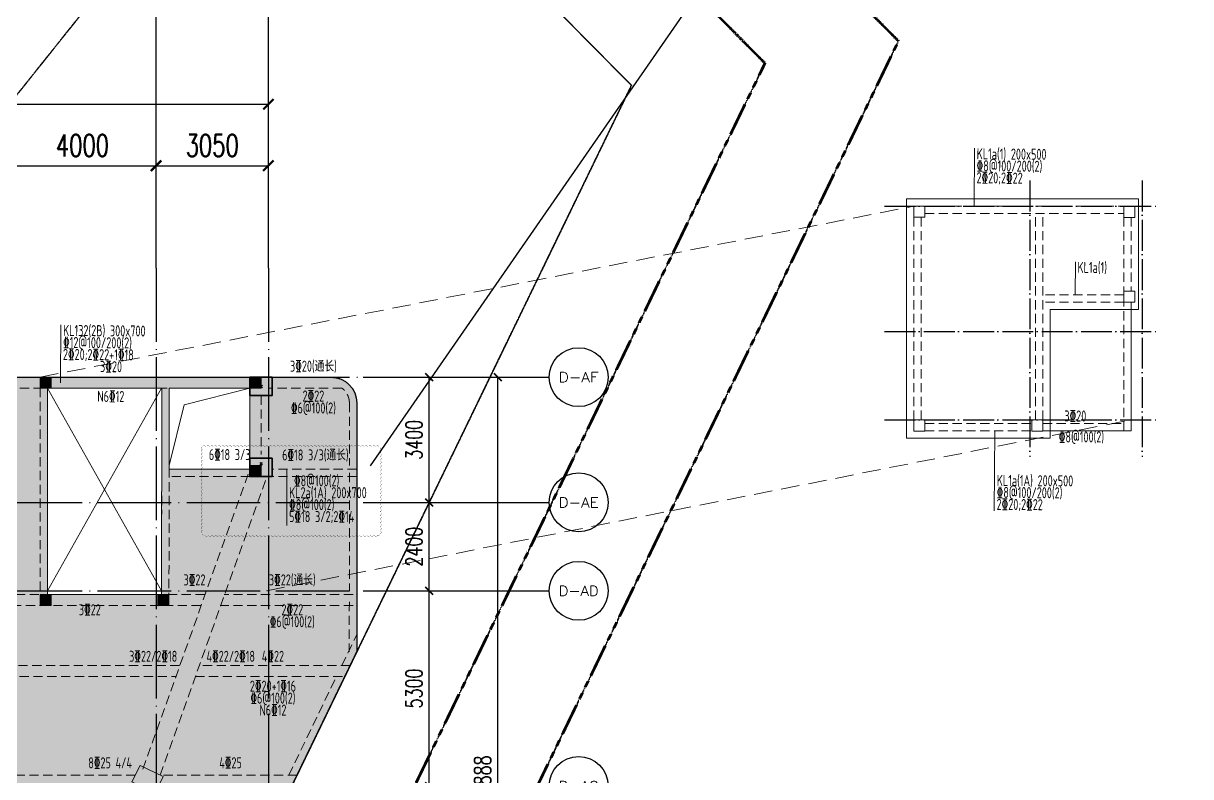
# Model space of a CAD drawing. Header units: millimetres. Extents: x 1089227 to 13101469, y 618865 to 10240562.
# Drawn here: x 3386423 to 3418126, y 4948757 to 4969204 of the extents above; entities that cross this region are included whole.
import ezdxf
from ezdxf.enums import TextEntityAlignment as Align

# ---------------------------------------------------------------- set-up
doc = ezdxf.new("R2010")
doc.units = ezdxf.units.MM
doc.header["$LTSCALE"] = 1000
doc.header["$PDMODE"] = 3
doc.header["$PDSIZE"] = 200
for name, pattern in [('A09-G-CTRL-用地红线+建筑退线_设计区$0$A02-G-MAIN-用地红线+退线_设计区$0$Redline1', [20, 10, -2, 2, -2, 2, -2]), ('A09-G-CTRL-用地红线+建筑退线_设计区$0$Controlline1', [12.799999999999999, 8, -1.6, 1.6, -1.6]), ('DASHED', [0.75, 0.5, -0.25]), ('DOTE', [2.4200000000000004, 2, -0.2, 0.02, -0.2]), ('GB_DASHDOT3', [1.0675, 0.84, -0.105, 0.0175, -0.105]), ('HIDDEN', [0.375, 0.25, -0.125])]:
    doc.linetypes.add(name, pattern=pattern)
doc.layers.get('0').update_dxf_attribs({"linetype": 'CONTINUOUS'})
doc.layers.get('Defpoints').update_dxf_attribs({"linetype": 'CONTINUOUS'})
doc.layers.add('0914调整', color=1, linetype='CONTINUOUS', plot=False)
for name, color, linetype, lineweight in [('A09-G-CTRL-用地红线+建筑退线_设计区$0$Z-REDL(用地红线)', 10, 'CONTINUOUS', 60), ('A09-G-CTRL-用地红线+建筑退线_设计区$0$Z-REDL-CTRL(建筑控制线)', 40, 'CONTINUOUS', 35), ('S-BEAM-DASH', 4, 'HIDDEN', 0), ('S-BEAM-SE-DASH', 3, 'HIDDEN', 0), ('S-COLU', 30, 'CONTINUOUS', 0), ('S-HOLE', 11, 'CONTINUOUS', 0), ('S-SLAB-HATCH', 73, 'CONTINUOUS', 0), ('S-WALL', 31, 'CONTINUOUS', 0), ('梁原位标注', 7, 'CONTINUOUS', 18), ('梁名称编号', 2, 'CONTINUOUS', 18), ('梁标注引线', 2, 'CONTINUOUS', 18), ('梁集中标注', 2, 'CONTINUOUS', 18)]:
    doc.layers.add(name, color=color, linetype=linetype, lineweight=lineweight)
for name, color, linetype in [('AXIS', 3, 'CONTINUOUS'), ('AXIS_TEXT', 7, 'CONTINUOUS'), ('C-H', 8, 'CONTINUOUS'), ('DOTE', 1, 'DOTE'), ('LWK-轴线-编号', 7, 'CONTINUOUS'), ('PUB_DIM', 3, 'CONTINUOUS'), ('S-GRID-DE', 11, 'GB_DASHDOT3'), ('单形心', 4, 'CONTINUOUS'), ('降板范围', 7, 'CONTINUOUS')]:
    doc.layers.add(name, color=color, linetype=linetype)
doc.styles.add('_TCH_AXIS', font='COMPLEX', dxfattribs={"bigfont": 'AllInOneBig.shx'})
doc.styles.add('_TCH_DIM_T3', font='SIMPLEX', dxfattribs={"width": 0.7058823529411765, "bigfont": 'AllInOneBig.shx'})
doc.styles.add('COMPLEX', font='COMPLEX', dxfattribs={"bigfont": 'AllInOneBig.shx'})
doc.styles.add('Style 1', font='yjkeng.shx', dxfattribs={"width": 0.7, "height": 300, "bigfont": 'yjkchn.shx'})
doc.dimstyles.new('_TCH_ARCH&&150', dxfattribs={"dimtxt": 446.25, "dimasz": 150, "dimexe": 375, "dimexo": 450, "dimgap": 189.375, "dimtad": 1, "dimdec": 0, "dimzin": 0, "dimdsep": 46, "dimtxsty": '_TCH_DIM_T3', "dimblk": 'ARCHTICK', "dimcen": 0.09, "dimclrt": 7, "dimazin": 2, "dimtfac": 1, "dimtdec": 0, "dimtix": 1, "dimtmove": 2, "dimatfit": 3, "dimfxl": 0, "dimtolj": 1, "dimtzin": 0, "dimarcsym": 0})
doc.dimstyles.new('_TCH_ARCH&&200', dxfattribs={"dimtxt": 595, "dimasz": 200, "dimexe": 500, "dimexo": 600, "dimgap": 252.5, "dimtad": 1, "dimdec": 0, "dimzin": 0, "dimdsep": 46, "dimtxsty": '_TCH_DIM_T3', "dimblk": 'ARCHTICK', "dimcen": 0.09, "dimclrt": 7, "dimazin": 2, "dimtfac": 1, "dimtdec": 0, "dimtix": 1, "dimtmove": 2, "dimatfit": 3, "dimfxl": 0, "dimtolj": 1, "dimtzin": 0, "dimarcsym": 0})

# ---------------------------------------------------------------- blocks, each defined once
blk = doc.blocks.new('0323最综用地红线')
at = {"layer": 'A09-G-CTRL-用地红线+建筑退线_设计区$0$Z-REDL(用地红线)', "color": 1, "linetype": 'A09-G-CTRL-用地红线+建筑退线_设计区$0$A02-G-MAIN-用地红线+退线_设计区$0$Redline1', "ltscale": 0.0005}
for points in [[(8347198.396540482, 3691831.585318355), (8355743.533144314, 3683197.864195613), (8341895.807771523, 3654649.94129446), (8341278.149706203, 3653371.388004569), (8340462.010931809, 3651462.11654642), (8340004.334393818, 3650329.185751228), (8339215.015527565, 3648196.798420696), (8338481.52122267, 3645998.961733131), (8338065.23205312, 3644618.670703201), (8337678.077803928, 3643189.890948562), (8337310.381572563, 3641673.8106468), (8336945.234833796, 3639961.278060703), (8336652.743021805, 3638416.140999107), (8336242.152065117, 3635694.631294994), (8335993.727381069, 3633499.526473789), (8335758.206479866, 3630074.773941783), (8335732.871614773, 3627947.720077304), (8335760.837872107, 3625910.438091544), (8335912.992287952, 3623089.844353942), (8336083.901280243, 3621295.188365726)], [(8344460.950138409, 3690332.721503131), (8352117.609691245, 3682596.687970171), (8339195.550523872, 3655957.081904678), (8338546.777266354, 3654614.120111789), (8337691.661503015, 3652613.666057187), (8337206.208465151, 3651411.977417804), (8336384.698251523, 3649192.623432564), (8335621.951142864, 3646907.133869037), (8335180.756784557, 3645444.264643097), (8334772.031023985, 3643935.875950153), (8334385.051229537, 3642340.285912789), (8334003.997148126, 3640553.14813447), (8333694.670830247, 3638919.079971575), (8333267.431198169, 3636087.218271398), (8333005.328341289, 3633771.251776387), (8332759.433395878, 3630195.648368789), (8332732.626371861, 3627944.995609439), (8332761.947563195, 3625809.009581993), (8332920.665307333, 3622866.746798024), (8333098.4619452, 3620999.766035)]]:
    blk.add_lwpolyline(points, dxfattribs=at)
at = {"layer": 'A09-G-CTRL-用地红线+建筑退线_设计区$0$Z-REDL-CTRL(建筑控制线)', "linetype": 'A09-G-CTRL-用地红线+建筑退线_设计区$0$Controlline1', "ltscale": 0.0005, "flags": 128}
blk.add_lwpolyline([(8299567.093215616, 3686108.282333316), (8326626.071345838, 3675264.701116611), (8336400.445386032, 3687495.09449033), (8338982.67898412, 3690877.945131587), (8341712.356904473, 3688883.318211535), (8341723.503734514, 3688833.857688597), (8348491.686237419, 3681995.511745099), (8336495.293274839, 3657264.222515059), (8335815.404825329, 3655856.852219581), (8334921.31207266, 3653765.215568515), (8334408.082535523, 3652494.769084472), (8333554.380973475, 3650188.44844522), (8332762.381061722, 3647815.306005108), (8332296.281514066, 3646269.858583396), (8331865.984242821, 3644681.860952597), (8331459.720885061, 3643006.761179155), (8331062.759461192, 3641145.018208592), (8330736.598636917, 3639422.018944121), (8330292.710330297, 3636479.805248437), (8330016.929300602, 3634042.97707931), (8329760.660310352, 3630316.522796807), (8329732.381127472, 3627942.271141254), (8329763.057252809, 3625707.581072885), (8329928.33832519, 3622643.649241911), (8330113.022608265, 3620704.343704203), (8330324.752547091, 3618642.293338578), (8330652.693454684, 3615644.816191166), (8331571.697014747, 3606970.749864615), (8333150.616431344, 3600656.461908386), (8334419.781741403, 3595620.01031931), (8335099.155116553, 3592902.271848949), (8332161.887207123, 3588340.156958803), (8329462.184761038, 3587872.848112287), (8325134.79320927, 3587048.577428805), (8322509.766775178, 3586514.917590722), (8319524.683085377, 3585891.363979917), (8317926.196363418, 3585544.420633877), (8316578.084204761, 3585248.628358318), (8315534.906742402, 3585011.415251774), (8313299.550735274, 3584499.201774532), (8310791.315167504, 3583894.185977275), (8309251.031513101, 3583536.751752205), (8305739.795718898, 3582636.685002232), (8303918.33151557, 3582155.99132495), (8302103.552484466, 3581667.869902044), (8299703.371340921, 3581012.092592765), (8297226.877807559, 3580315.204628596), (8295056.006653248, 3579682.190365593), (8292997.737470317, 3579074.388334795), (8290642.814830927, 3578357.875615356), (8288572.283325966, 3577709.861031678), (8287590.605644056, 3577397.612891411), (8286161.346221207, 3576939.843686928), (8284503.08387851, 3576400.870583113), (8282623.713400322, 3575767.329120809), (8281086.11593048, 3575247.122003518), (8278146.172888153, 3574222.126995864), (8273894.176300137, 3572679.613708821), (8272470.530692287, 3572149.31682561), (8271088.879841806, 3571639.818242454), (8267887.753401484, 3570407.055361364), (8264331.194981564, 3568999.579160165), (8260702.431608967, 3567515.322565791), (8258549.454455587, 3566609.421738561), (8254947.269165111, 3565065.752374061), (8252184.535779869, 3563832.227339473), (8250834.401046311, 3563231.69634013), (8249176.009828395, 3562470.331946612), (8247994.321773401, 3561929.584294369), (8245505.133448753, 3560753.515431886), (8242980.130465874, 3559544.050589642), (8239800.857330593, 3558012.55615506), (8237959.030073505, 3557076.396117584), (8235838.324857459, 3555995.796814084), (8233384.113380876, 3554698.466140958), (8228449.726492155, 3552050.679836135), (8226177.936171644, 3550787.248203635), (8222141.398328939, 3548504.397308144), (8215629.389281142, 3544666.816968578), (8213710.477130046, 3543496.904743787), (8193656.548461433, 3531174.958731439), (8180322.029709456, 3522989.576904636), (8166408.32330324, 3514439.62460948), (8156991.327953783, 3508657.616485883), (8151138.069604708, 3505062.479060189), (8142685.350618959, 3507267.484605566), (8121170.549411217, 3545746.981619653), (8120724.270050891, 3546549.090152044), (8120232.617641913, 3547382.869809506), (8119271.970613617, 3548966.855575787), (8118108.402615755, 3550752.438236819), (8117067.317521801, 3552244.158747239), (8115806.191482066, 3553969.979561751), (8115672.150322764, 3554140.472888079), (8146430.595110897, 3575790.209937998), (8162145.917332578, 3587599.021763615), (8162295.486480026, 3588124.857475675), (8199863.46857093, 3615253.431720762), (8204214.912321947, 3618404.236077902), (8231584.37037266, 3638166.875597456), (8260590.431688452, 3655826.06599401), (8295375.504229994, 3680010.23527451)], close=True, dxfattribs=at)
blk = doc.blocks.new('_ArchTick')
at = {"color": 0, "linetype": 'ByBlock', "const_width": 0.3}
blk.add_lwpolyline([(-0.7071067811865476, -0.7071067811865476), (0.7071067811865476, 0.7071067811865476)], dxfattribs=at)
blk = doc.blocks.new('*D412')
at = {"layer": 'AXIS', "color": 0, "lineweight": -2, "transparency": 16777216}
for p, q in [((-4000.000000003725, 137949.7018559035), (-4000.000000003725, 140628.9695273987)), ((-3.72525355905794e-09, 137949.7018559035), (-3.725089501229042e-09, 140628.9695273987)), ((-4000.000000003725, 140128.9695273987), (-3.72512011739902e-09, 140128.9695273987))]:
    blk.add_line(p, q, dxfattribs=at)
at = {"layer": 'Defpoints', "color": 0, "transparency": 16777216}
for p in [(-3.72512011739902e-09, 140128.9695273987), (-4000.000000003725, 137349.7018559035), (-3.725290298461914e-09, 137349.7018559035)]:
    blk.add_point(p, dxfattribs=at)
at = {"layer": 'AXIS', "color": 0, "lineweight": -2, "transparency": 16777216, "xscale": 200, "yscale": 200, "zscale": 200, "rotation": 180}
blk.add_blockref('_ArchTick', (-4000.000000003725, 140128.9695273987), dxfattribs=at)
at = {"layer": 'AXIS', "color": 0, "lineweight": -2, "transparency": 16777216, "xscale": 200, "yscale": 200, "zscale": 200}
blk.add_blockref('_ArchTick', (-3.72512011739902e-09, 140128.9695273987), dxfattribs=at)
at = {"layer": 'AXIS', "color": 7, "transparency": 16777216, "insert": (-2000.000000003725, 140678.9695273987), "char_height": 595, "attachment_point": 5, "style": '_TCH_DIM_T3'}
blk.add_mtext('\\A1;4000', dxfattribs=at)
blk = doc.blocks.new('*D413')
at = {"layer": 'AXIS', "color": 0, "lineweight": -2, "transparency": 16777216}
for p, q in [((-3.72525355905794e-09, 137949.7018559035), (-3.725089501229042e-09, 140628.9695273987)), ((3049.999999996275, 137949.7018559035), (3049.999999996275, 140628.9695273987)), ((-3.72512011739902e-09, 140128.9695273987), (3049.999999996275, 140128.9695273987))]:
    blk.add_line(p, q, dxfattribs=at)
at = {"layer": 'Defpoints', "color": 0, "transparency": 16777216}
for p in [(3049.999999996275, 140128.9695273987), (-3.725290298461914e-09, 137349.7018559035), (3049.999999996275, 137349.7018559035)]:
    blk.add_point(p, dxfattribs=at)
at = {"layer": 'AXIS', "color": 0, "lineweight": -2, "transparency": 16777216, "xscale": 200, "yscale": 200, "zscale": 200, "rotation": 180}
blk.add_blockref('_ArchTick', (-3.72512011739902e-09, 140128.9695273987), dxfattribs=at)
at = {"layer": 'AXIS', "color": 0, "lineweight": -2, "transparency": 16777216, "xscale": 200, "yscale": 200, "zscale": 200}
blk.add_blockref('_ArchTick', (3049.999999996275, 140128.9695273987), dxfattribs=at)
at = {"layer": 'AXIS', "color": 7, "transparency": 16777216, "insert": (1524.999999996275, 140678.9695273987), "char_height": 595, "attachment_point": 5, "style": '_TCH_DIM_T3'}
blk.add_mtext('\\A1;3050', dxfattribs=at)
blk = doc.blocks.new('*D381')
at = {"layer": 'AXIS', "color": 0, "lineweight": -2, "transparency": 16777216}
for p, q in [((-55000.00000000652, 137949.7018559012), (-55000.00000000652, 142297.6137309102)), ((3049.999999996275, 137949.7018559016), (3049.999999996275, 142297.6137309102)), ((-55000.00000000652, 141797.6137309102), (3049.999999996275, 141797.6137309102))]:
    blk.add_line(p, q, dxfattribs=at)
at = {"layer": 'Defpoints', "color": 0, "transparency": 16777216}
for p in [(3049.999999996275, 141797.6137309102), (-55000.00000000652, 137349.7018559012), (3049.999999996275, 137349.7018559016)]:
    blk.add_point(p, dxfattribs=at)
at = {"layer": 'AXIS', "color": 0, "lineweight": -2, "transparency": 16777216, "xscale": 200, "yscale": 200, "zscale": 200, "rotation": 180}
blk.add_blockref('_ArchTick', (-55000.00000000652, 141797.6137309102), dxfattribs=at)
at = {"layer": 'AXIS', "color": 0, "lineweight": -2, "transparency": 16777216, "xscale": 200, "yscale": 200, "zscale": 200}
blk.add_blockref('_ArchTick', (3049.999999996275, 141797.6137309102), dxfattribs=at)
at = {"layer": 'AXIS', "color": 7, "transparency": 16777216, "insert": (-25975.00000000512, 142347.6137309102), "char_height": 595, "attachment_point": 5, "style": '_TCH_DIM_T3'}
blk.add_mtext('\\A1;58050', dxfattribs=at)
blk = doc.blocks.new('_AXISO')
blk.add_circle((0, 0), 0.5)
at = {"layer": 'AXIS_TEXT', "style": 'COMPLEX', "width": 1.041666666666667}
blk.add_attdef('A', text='', height=0.56, dxfattribs=at).set_placement((-0.25, -0.28), (0.25, -0.28), align=Align.FIT)
blk = doc.blocks.new('*D538')
at = {"layer": 'Defpoints', "color": 0, "transparency": 16777216}
for p in [(7241.886091903783, 128588.4906483926), (7418.612697117962, 128588.4906483926), (7241.886091903783, 123288.4906483926)]:
    blk.add_point(p, dxfattribs=at)
at = {"layer": 'PUB_DIM', "color": 0, "lineweight": -2, "transparency": 16777216}
for p, q in [((7418.612697117961, 123288.4906483926), (7418.612697117962, 128588.4906483926)), ((7691.886091903783, 128588.4906483926), (7793.612697117962, 128588.4906483926)), ((7691.886091903783, 123288.4906483926), (7793.612697117961, 123288.4906483926))]:
    blk.add_line(p, q, dxfattribs=at)
at = {"layer": 'PUB_DIM', "color": 0, "lineweight": -2, "transparency": 16777216, "xscale": 150, "yscale": 150, "zscale": 150}
for p, rotation in [((7418.612697117962, 128588.4906483926), 90), ((7418.612697117961, 123288.4906483926), 270)]:
    blk.add_blockref('_ArchTick', p, dxfattribs=dict(at, rotation=rotation))
at = {"layer": 'PUB_DIM', "color": 7, "transparency": 16777216, "insert": (7006.112697117941, 125938.4906483926), "char_height": 446.25, "attachment_point": 5, "rotation": 90, "style": '_TCH_DIM_T3'}
blk.add_mtext('\\A1;5300', dxfattribs=at)
blk = doc.blocks.new('*D539')
at = {"layer": 'Defpoints', "color": 0, "transparency": 16777216}
for p in [(7241.886091903783, 130988.4906483926), (7418.612697117962, 130988.4906483926), (7241.886091903783, 128588.4906483926)]:
    blk.add_point(p, dxfattribs=at)
at = {"layer": 'PUB_DIM', "color": 0, "lineweight": -2, "transparency": 16777216}
for p, q in [((7418.612697117961, 128588.4906483926), (7418.612697117962, 130988.4906483926)), ((7691.886091903783, 130988.4906483926), (7793.612697117962, 130988.4906483926)), ((7691.886091903783, 128588.4906483926), (7793.612697117961, 128588.4906483926))]:
    blk.add_line(p, q, dxfattribs=at)
at = {"layer": 'PUB_DIM', "color": 0, "lineweight": -2, "transparency": 16777216, "xscale": 150, "yscale": 150, "zscale": 150}
for p, rotation in [((7418.612697117962, 130988.4906483926), 90), ((7418.612697117961, 128588.4906483926), 270)]:
    blk.add_blockref('_ArchTick', p, dxfattribs=dict(at, rotation=rotation))
at = {"layer": 'PUB_DIM', "color": 7, "transparency": 16777216, "insert": (7006.112697117941, 129788.4906483926), "char_height": 446.25, "attachment_point": 5, "rotation": 90, "style": '_TCH_DIM_T3'}
blk.add_mtext('\\A1;2400', dxfattribs=at)
blk = doc.blocks.new('*D540')
at = {"layer": 'Defpoints', "color": 0, "transparency": 16777216}
for p in [(7241.886091903783, 134388.4906483921), (7418.612697117962, 134388.4906483921), (7241.886091903783, 130988.4906483926)]:
    blk.add_point(p, dxfattribs=at)
at = {"layer": 'PUB_DIM', "color": 0, "lineweight": -2, "transparency": 16777216}
for p, q in [((7418.612697117961, 130988.4906483926), (7418.612697117962, 134388.4906483921)), ((7691.886091903783, 134388.4906483921), (7793.612697117962, 134388.4906483921)), ((7691.886091903783, 130988.4906483926), (7793.612697117961, 130988.4906483926))]:
    blk.add_line(p, q, dxfattribs=at)
at = {"layer": 'PUB_DIM', "color": 0, "lineweight": -2, "transparency": 16777216, "xscale": 150, "yscale": 150, "zscale": 150}
for p, rotation in [((7418.612697117962, 134388.4906483921), 90), ((7418.612697117961, 130988.4906483926), 270)]:
    blk.add_blockref('_ArchTick', p, dxfattribs=dict(at, rotation=rotation))
at = {"layer": 'PUB_DIM', "color": 7, "transparency": 16777216, "insert": (7006.11269711794, 132688.4906483924), "char_height": 446.25, "attachment_point": 5, "rotation": 90, "style": '_TCH_DIM_T3'}
blk.add_mtext('\\A1;3400', dxfattribs=at)
blk = doc.blocks.new('*D541')
at = {"layer": 'Defpoints', "color": 0, "transparency": 16777216}
for p in [(5622.968816896901, 134388.4906483926), (9283.268069177866, 134388.4906483926), (5622.968816896901, 112500.0000000042)]:
    blk.add_point(p, dxfattribs=at)
at = {"layer": 'PUB_DIM', "color": 0, "lineweight": -2, "transparency": 16777216}
for p, q in [((6072.968816896901, 134388.4906483926), (9658.268069177866, 134388.4906483926)), ((9283.268069177862, 112500.0000000042), (9283.268069177866, 134388.4906483926)), ((6072.968816896901, 112500.0000000042), (9658.268069177862, 112500.0000000042))]:
    blk.add_line(p, q, dxfattribs=at)
at = {"layer": 'PUB_DIM', "color": 0, "lineweight": -2, "transparency": 16777216, "xscale": 150, "yscale": 150, "zscale": 150}
for p, rotation in [((9283.268069177866, 134388.4906483926), 90), ((9283.268069177862, 112500.0000000042), 270)]:
    blk.add_blockref('_ArchTick', p, dxfattribs=dict(at, rotation=rotation))
at = {"layer": 'PUB_DIM', "color": 7, "transparency": 16777216, "insert": (8870.768069177844, 123444.2453241984), "char_height": 446.25, "attachment_point": 5, "rotation": 90, "style": '_TCH_DIM_T3'}
blk.add_mtext('\\A1;21888', dxfattribs=at)
blk = doc.blocks.new('BANWANG_XINGXIN')
at = {"color": 0}
for points in [[(0.7071067811921239, 0.707106781177572), (-0.7071067811921239, -0.7071067811848479)], [(-0.7071067811921239, 0.707106781177572), (0.7071067811921239, -0.7071067811848479)]]:
    blk.add_lwpolyline(points, dxfattribs=at)
blk = doc.blocks.new('1F柱网-0808')
at = {"layer": 'S-COLU', "lineweight": 35}
for points in [[(187963.1251847735, 187081.865457085), (187363.1251847735, 187081.865457085), (187363.1251847735, 186581.865457085), (187963.1251847735, 186581.865457085)], [(187963.1251847735, 184881.8658074737), (187363.1251847735, 184881.8658074737), (187363.1251847735, 184381.8658074737), (187963.1251847735, 184381.8658074737)]]:
    blk.add_lwpolyline(points, close=True, dxfattribs=at)
at = {"layer": 'S-COLU'}
blk.add_lwpolyline([(184157.9210689589, 176094.7898546597), (184376.1379989022, 176544.6580258897), (185005.9534386238, 176239.154323969), (184787.7365086805, 175789.2861527381), (184157.9210689589, 176094.7898546597)], dxfattribs=at)
at = {"layer": '单形心', "xscale": 50, "yscale": 50, "zscale": 50}
for p in [(187664.4358067717, 186831.7385696843), (187663.1252376186, 184731.8658072399)]:
    blk.add_blockref('BANWANG_XINGXIN', p, dxfattribs=at)
blk = doc.blocks.new('2FJGBZ')
at = {"layer": 'C-H'}
for points in [[(181662.4583405089, 187085.2972787973), (181962.4583405089, 187085.2972787973), (181962.4584317552, 186785.1719811149), (181662.4584317552, 186785.1719811149)], [(187363.1251847735, 187081.7393879332), (187663.1251847735, 187081.7393879332), (187663.1252760198, 186781.6140902508), (187363.1252760198, 186781.6140902508)], [(187363.1250935085, 184682.0531014688), (187663.1250935085, 184682.0531014688), (187663.1251847548, 184381.9278037865), (187363.1251847548, 184381.9278037865)], [(181662.4583405089, 181182.0527510839), (181962.4583405089, 181182.0527510839), (181962.4584317552, 180881.9274534015), (181662.4584317552, 180881.9274534015)], [(184863.1260098349, 181182.0550101986), (185163.1260098349, 181182.0550101986), (185163.1261010813, 180881.9297125163), (184863.1261010813, 180881.9297125163)]]:
    blk.add_hatch(color=256, dxfattribs=at).paths.add_polyline_path(points)
at = {"layer": 'S-SLAB-HATCH'}
h = blk.add_hatch(dxfattribs=at)
h.set_pattern_fill('FLEX', color=256, scale=50)
h.set_pattern_definition([(0, (-6326317.142432513, 1683260.446538338), (0, 317.5), [317.5, -317.5]), (45, (-6325999.642432513, 1683260.446538338), (2.220446049250313e-14, 317.5001371409153), [79.375, -290.263, 79.375, -449.013])])
edge = h.paths.add_edge_path()
edge.add_line((162230.4245430138, 169156.9530839361), (162230.4264998455, 173258.125932659))
edge.add_line((162230.4264998455, 173258.125932659), (164180.4207143439, 173258.0883259363))
edge.add_line((164180.4207143439, 173258.0883259363), (164180.4187597064, 173556.8654615087))
edge.add_line((164180.4187597064, 173556.8654615087), (165681.0091462238, 173556.8654615087))
edge.add_line((165681.0091462238, 173556.8654615087), (165680.4245492853, 178956.8654615087))
edge.add_line((165680.4245492853, 178956.8654615087), (165380.4245431814, 178956.9056094894))
edge.add_line((165380.4245431814, 178956.9056094894), (165381.0090917032, 179256.8898688648))
edge.add_line((165381.0090917032, 179256.8898688648), (165380.4245453691, 185056.8654615274))
edge.add_line((165380.4245453691, 185056.8654615274), (165880.2437342294, 185056.8654615274))
edge.add_line((165880.2437342294, 185056.8654615274), (165880.2437342294, 185456.8654615087))
edge.add_line((165880.2437342294, 185456.8654615087), (165880.4231809434, 185856.8683600016))
edge.add_line((165880.4231809434, 185856.8683600016), (166580.4231885485, 185856.8654615106))
edge.add_line((166580.4231885485, 185856.8654615106), (169679.5182953691, 185856.8654615106))
edge.add_line((169679.5182953691, 185856.8654615106), (169680.424545371, 187081.8654570924))
edge.add_line((169680.424545371, 187081.8654570924), (189563.1251764614, 187081.8654310293))
edge.add_arc((189563.1251764614, 186381.8654310293), 700, 0, 90, ccw=False)
edge.add_line((190263.1251764614, 186381.8654310293), (190261.1386369616, 179621.8685087003))
edge.add_line((190261.1386369616, 179621.8685087003), (185090.4928222662, 168953.0217371397))
edge.add_line((185090.4928222662, 168953.0217371397), (182222.3972696383, 161619.7759539122))
edge.add_arc((181104.831717914, 162056.8654615544), 1200.000000038212, 270.00010095286393, 338.6391042129307, ccw=False)
edge.add_line((181104.8338322658, 160856.8654615181), (179111.1296080668, 160856.8654615236))
edge.add_line((179111.1296080668, 160856.8654615236), (179111.1296080668, 160858.3748085452))
edge.add_line((179111.1296080668, 160858.3748085452), (178611.1296080668, 160858.3748085452))
edge.add_line((178611.1296080668, 160858.3748085452), (178611.1296080668, 160858.8898769757))
edge.add_line((178611.1296080668, 160858.8898769757), (176230.4245448699, 160856.8654615274))
edge.add_line((176230.4245448699, 160856.8654615274), (176230.4245453179, 161058.1430782126))
edge.add_line((176230.4245453179, 161058.1430782126), (170881.9935069764, 161058.2395215826))
edge.add_line((170881.9935069764, 161058.2395215826), (167281.7903819764, 161058.2395215826))
edge.add_line((167281.7903819764, 161058.2395215826), (167280.4245453607, 161658.2395215826))
edge.add_line((167280.4245453607, 161658.2395215826), (166980.4245453738, 161656.8654649276))
edge.add_line((166980.4245453738, 161656.8654649276), (166980.4245453738, 160756.8654615087))
edge.add_line((166980.4245453738, 160756.8654615087), (167480.4245453607, 160756.8654615087))
edge.add_line((167480.4245453607, 160756.8654615087), (167480.4245452816, 158756.8654615311))
edge.add_line((167480.4245452816, 158756.8654615311), (161981.7903819764, 158758.1535840826))
edge.add_line((161981.7903819764, 158758.1535840826), (161981.7903819764, 160158.2395215826))
edge.add_line((161981.7903819764, 160158.2395215826), (164681.7903819764, 160162.2754389001))
edge.add_line((164681.7903819764, 160162.2754389001), (164681.7903819764, 168756.8654615087))
edge.add_line((164681.7903819764, 168756.8654615087), (165381.7903819764, 168758.2395215826))
edge.add_line((165381.7903819764, 168758.2395215826), (165381.7903819764, 169158.2395215826))
edge.add_line((165381.7903819764, 169158.2395215826), (162230.4245430138, 169156.9530839361))
h.paths.add_polyline_path([(184966.7470941683, 186785.1691450197), (181863.1251849467, 186785.1719805058), (181863.1251849476, 181181.8657834968), (184963.2499690335, 181181.8651306303)], flags=16)
h.paths.add_polyline_path([(187362.3758535068, 184581.8658074737), (187363.1251848089, 186783.1101301825), (185166.7458480513, 186783.1101301825), (185165.9965167493, 184581.8658074737)], flags=16)
at = {"layer": 'S-BEAM-DASH'}
for p, q in [((205695.8093315717, 191723.0786961177), (211096.4761747541, 191723.0803380683)), ((205695.8093923768, 191523.0786961177), (211096.4762355592, 191523.0803380683)), ((208695.8064194666, 185923.0769628258), (208695.80812243, 191523.0776925851)), ((208895.8064194666, 185923.0769020058), (208895.80812243, 191523.077631765)), ((205395.809422818, 191422.9533984354), (205395.8093070015, 185923.0769020058)), ((205595.809422818, 191422.9533942239), (205595.8093070015, 185923.0768977944)), ((211095.8064266872, 191419.3955075713), (211095.8064266872, 189419.8345187893)), ((211295.8064266872, 191419.3955075713), (211295.8064266872, 189419.8345187893)), ((211096.4762366377, 189319.709221107), (208895.8074523862, 189319.7098903321)), ((211096.4761758177, 189119.709221107), (208895.8073915662, 189119.7098903321)), ((211095.8064253563, 185623.0769008966), (211095.8064197311, 189119.7092207856)), ((187363.1251847735, 187081.7393879332), (179860.5374590773, 187086.4218907086)), ((189563.1251764614, 187081.8654310293), (187861.1296080686, 187081.865457084)), ((187363.1251847735, 186781.7393295048), (179860.3502236046, 186786.4219491379)), ((181662.5207522847, 186785.2971814163), (181662.5207522484, 181181.8654570766)), ((181862.5207522856, 186785.1723577436), (181862.5207522484, 181181.8654570756)), ((184963.1252236711, 180981.9902807008), (184966.7458870038, 186783.2349538309)), ((185163.1251847185, 180981.8654570524), (185166.7458480513, 186783.1101301825)), ((189859.8745080456, 186784.2829184774), (187861.4924876578, 186781.865676553)), ((187363.1251848089, 186581.865457085), (187363.1252904637, 184981.8658074737)), ((187663.1251848089, 186581.865457085), (187663.1251848089, 184981.8658074737)), ((205695.8093609894, 185823.0769050494), (208596.4770303154, 185823.0777869318)), ((208895.8064195709, 185823.0769012179), (211095.8064250359, 185823.0769012179)), ((205695.8094217945, 185623.0769050494), (208596.4770911206, 185623.0777869318)), ((184452.8144187648, 176442.5952178538), (187360.2383411508, 184581.8658074737)), ((187363.1251847735, 184581.8658074737), (185165.2471854817, 184581.8658074737)), ((190259.4002109552, 184581.8658074737), (187963.1251847735, 184581.8658074737)), ((184923.6754501984, 176274.3992337249), (187819.7386793196, 184381.8658074737)), ((187363.1251847735, 184381.8648983752), (185165.122361809, 184381.8658074737)), ((190259.4002116807, 184381.8658074737), (187963.1251847735, 184381.8658070071)), ((181863.1251849467, 183783.4380309237), (181862.5207522651, 183783.4380309237)), ((181863.1251849467, 183583.4380309237), (181862.5207522633, 183583.4380309237)), ((186131.9092455236, 181181.8654570449), (179763.1251847222, 181181.8654570896)), ((190161.2826319421, 181181.8654570179), (186662.3628747454, 181181.8654570421)), ((186025.6210571323, 180881.8654570468), (179763.1251847195, 180881.8654570896)), ((190161.2826326648, 180881.8654570179), (186556.0746863522, 180881.865457044)), ((185449.9075957714, 179256.9056094894), (173981.0090858359, 179256.9056094894)), ((190084.2597363899, 179256.9056094894), (185980.3612249941, 179256.9056094894)), ((173981.0090858359, 178956.9056094894), (185343.6194073772, 178956.9056094848)), ((185874.073036599, 178956.9056094848), (189936.7972154021, 178956.9056094838)), ((184246.9723679451, 176278.3748085452), (173980.4245453747, 176278.3748085462)), ((188639.198729746, 176278.3748085452), (184925.0978987915, 176278.3748085452))]:
    blk.add_line(p, q, dxfattribs=at)
at = {"layer": 'S-BEAM-DASH', "linetype": 'Continuous'}
for p, q in [((211295.8064253563, 185623.0769012179), (211295.8064197311, 189119.709221107)), ((208895.8064195709, 185623.0769012179), (211295.8064197311, 185623.0769012179))]:
    blk.add_line(p, q, dxfattribs=at)
blk.add_lwpolyline([(205195.8139280099, 185423.0812168997), (205195.8139280099, 191923.0769017311), (211495.8064159164, 191923.0769017311), (211495.8064454179, 188919.7094651237), (209095.8064463707, 188919.7094640583), (209095.8064182894, 185423.0812184419), (205195.8139280556, 185423.0678550592)], dxfattribs=at)
at = {"layer": 'S-BEAM-DASH'}
for points in [[(189563.1251764614, 187081.8654310293, -0.414213562373095), (190263.1251764614, 186381.8654310293, 1)], [(189859.8745080465, 186784.2829184774, -0.2382074184301215), (190063.1251764614, 186381.8654310293)]]:
    blk.add_lwpolyline(points, format="xyb", dxfattribs=at)
at = {"layer": 'S-BEAM-SE-DASH'}
for p, q in [((190063.1251764614, 186381.8654310293), (190062.625262104, 184681.8658074746)), ((190263.1251764614, 186381.8654310293), (190261.1386200935, 179626.4181375029)), ((190062.5664486364, 184481.8658074737), (190061.6254330622, 181281.8654570198)), ((190061.5372128608, 180981.8654570188), (190061.1386200935, 179626.4181858236))]:
    blk.add_line(p, q, dxfattribs=at)
for points in [[(189859.8975901799, 179256.9056094894), (190261.0307287499, 180084.9332920229)], [(188416.9658697648, 176278.3748085452), (189714.5643554199, 178956.9056094838)]]:
    blk.add_lwpolyline(points, dxfattribs=at)
blk.add_lwpolyline([(181104.8317179475, 160856.8654615162, 0.3248482111787543), (182246.0035900511, 161685.7499022661), (185047.2390864138, 168863.7741853548), (190261.1375605576, 179626.4159503868)], format="xyb", dxfattribs=at)
at = {"layer": 'S-GRID-DE'}
for p, q in [((208545.806419732, 192423.0769052235), (208545.806419732, 184923.0769020086)), ((211595.806422947, 192423.0769052235), (211595.806422947, 184923.0769020086)), ((204595.8074286329, 191723.075893105), (211995.8064501407, 191723.0784065528)), ((204595.8074286329, 188323.0769052226), (211995.8064197311, 188323.0769052235)), ((204595.8074286329, 185923.0769020077), (211995.8064197311, 185923.0769020086))]:
    blk.add_line(p, q, dxfattribs=at)
at = {"layer": 'S-HOLE', "linetype": 'DASHED'}
for p, q in [((181663.1251847195, 187081.866683092), (205395.8093315717, 191723.0786961177)), ((187813.1251857188, 181281.8654570887), (211295.8064253563, 185923.0769020058))]:
    blk.add_line(p, q, dxfattribs=at)
at = {"layer": 'S-HOLE'}
for p, q in [((181862.5207733074, 181281.8657836253), (184963.1251848089, 186783.2372135771)), ((184962.2039083317, 181281.8654570887), (181863.1251849979, 186785.1719805058))]:
    blk.add_line(p, q, dxfattribs=at)
for points in [[(181863.1251849467, 186785.1719805058), (184966.7470941683, 186785.1691450197), (184963.2499690335, 181181.8651306303), (181863.1251849476, 181181.8657834968)], [(185166.7458480513, 186783.1101301825), (187363.1251848089, 186783.1101301825), (187362.3758535068, 184581.8658074737), (185165.9965167493, 184581.8658074737)]]:
    blk.add_lwpolyline(points, close=True, dxfattribs=at)
blk.add_lwpolyline([(185166.7459713034, 184681.8658074737), (185575.6256198427, 186330.6590480618), (187363.1251847735, 186781.7393295048)], dxfattribs=at)
at = {"layer": 'S-WALL'}
for p, q in [((181662.4583405089, 187085.2972787973), (181962.4584317738, 186785.1099848021)), ((181663.0627729446, 186781.8042218117), (181962.4583405089, 187085.2972787973)), ((187363.1251847735, 187081.7393879332), (187663.1252760384, 186781.552093938)), ((187363.7296172092, 186778.2463309476), (187663.1251847735, 187081.7393879332)), ((187363.1250935085, 184682.0531014688), (187663.1251847735, 184381.8658074737)), ((187363.7295259442, 184378.5600444833), (187663.1250935085, 184682.0531014688)), ((181662.4583405089, 181182.0527510839), (181962.4584317738, 180881.8654570887)), ((181663.0627729446, 180878.5596940983), (181962.4583405089, 181182.0527510839)), ((184863.1260098349, 181182.0550101986), (185163.1261010999, 180881.8677162034)), ((184863.7304422706, 180878.5619532131), (185163.1260098349, 181182.0550101986))]:
    blk.add_line(p, q, dxfattribs=at)
for points in [[(205395.8093315717, 191723.0786961177), (205695.8093315717, 191723.0786961177), (205695.809422818, 191422.9533984354), (205395.809422818, 191422.9533984354)], [(211096.4761758363, 191719.5208052536), (211396.4761758363, 191719.5208052536), (211396.4762670826, 191419.3955075713), (211096.4762670826, 191419.3955075713)], [(211096.4760845713, 189419.8345187893), (211396.4760845713, 189419.8345187893), (211396.4761758177, 189119.709221107), (211096.4761758177, 189119.709221107)], [(181662.4583405089, 187085.2972787973), (181962.4583405089, 187085.2972787973), (181962.4584317552, 186785.1719811149), (181662.4584317552, 186785.1719811149)], [(187363.1251847735, 187081.7393879332), (187663.1251847735, 187081.7393879332), (187663.1252760198, 186781.6140902508), (187363.1252760198, 186781.6140902508)], [(205395.8093315717, 185919.8341684043), (205695.8093315717, 185919.8341684043), (205695.809422818, 185619.708870722), (205395.809422818, 185619.708870722)], [(208596.4770008978, 185919.8364275191), (208896.4770008978, 185919.8364275191), (208896.4770921441, 185619.7111298367), (208596.4770921441, 185619.7111298367)], [(187363.1250935085, 184682.0531014688), (187663.1250935085, 184682.0531014688), (187663.1251847548, 184381.9278037865), (187363.1251847548, 184381.9278037865)], [(181662.4583405089, 181182.0527510839), (181962.4583405089, 181182.0527510839), (181962.4584317552, 180881.9274534015), (181662.4584317552, 180881.9274534015)], [(184863.1260098349, 181182.0550101986), (185163.1260098349, 181182.0550101986), (185163.1261010813, 180881.9297125163), (184863.1261010813, 180881.9297125163)]]:
    blk.add_lwpolyline(points, close=True, dxfattribs=at)
at = {"layer": '降板范围'}
blk.add_lwpolyline([(169680.424545371, 187081.8654570924), (189563.1251764614, 187081.8654310293, -0.414213562373095), (190263.1251764614, 186381.8654310293), (190261.1386369616, 179621.8685087003), (185090.4928222662, 168953.0217371397), (182222.3972696383, 161619.7759539122, -0.3087820826352377), (181104.8338322658, 160856.8654615181)], format="xyb", dxfattribs=at)
blk.add_blockref('1F柱网-0808', (0, 0))
blk = doc.blocks.new('裙房轴网260428')
at = {"layer": 'AXIS'}
for p, q in [((-3.725290298461914e-09, 137349.7018559026), (-3.725290298461914e-09, 145349.7018559026)), ((3049.999999996275, 137349.7018559026), (3049.999999996275, 145349.7018559026)), ((5622.968816896901, 134388.4906483926), (10677.00810509361, 134388.4906483926)), ((5622.968816896901, 130988.4906483926), (10677.00810509361, 130988.4906483926)), ((5622.968816896901, 128588.4906483926), (10677.00810509361, 128588.4906483926))]:
    blk.add_line(p, q, dxfattribs=at)
at = {"layer": 'DOTE', "color": 16, "linetype": 'DOTE'}
for p, q in [((-3.725290298461914e-09, 137349.7018559016), (-2.793967723846436e-09, 112500)), ((3049.999999996275, 137349.7018559016), (3049.999999997206, 112500)), ((-6429.011727750301, 134388.4906483926), (5500.489638788626, 134388.4906483926)), ((-6429.011727750301, 130988.4906483926), (5500.489638788626, 130988.4906483926)), ((-6429.011727750301, 128588.4906483926), (5500.489638788626, 128588.4906483926))]:
    blk.add_line(p, q, dxfattribs=at)
at = {"layer": 'AXIS'}
ref = blk.add_blockref('_AXISO', (11477.00810509361, 134388.4906483926), dxfattribs=dict(at, xscale=1600, yscale=1600, zscale=1600))
ref.add_attrib('A', 'D-AF', dxfattribs={"layer": 'LWK-轴线-编号', "height": 268.6290090108083, "style": '_TCH_AXIS'}).set_placement((10933.35415828601, 134254.176143887), (12020.66205190122, 134254.176143887), align=Align.FIT)
ref = blk.add_blockref('_AXISO', (11477.00810509361, 130988.4906483926), dxfattribs=dict(at, xscale=1600, yscale=1600, zscale=1600))
ref.add_attrib('A', 'D-AE', dxfattribs={"layer": 'LWK-轴线-编号', "height": 268.6290090108083, "style": '_TCH_AXIS'}).set_placement((10933.35415828601, 130854.176143887), (12020.66205190122, 130854.176143887), align=Align.FIT)
ref = blk.add_blockref('_AXISO', (11477.00810509361, 128588.4906483926), dxfattribs=dict(at, xscale=1600, yscale=1600, zscale=1600))
ref.add_attrib('A', 'D-AD', dxfattribs={"layer": 'LWK-轴线-编号', "height": 265.682160363822, "style": '_TCH_AXIS'}).set_placement((10932.99225291982, 128455.6495682108), (12021.0239572674, 128455.6495682108), align=Align.FIT)
ref = blk.add_blockref('_AXISO', (11477.00810509361, 123288.4906483926), dxfattribs=dict(at, xscale=1600, yscale=1600, zscale=1600))
ref.add_attrib('A', 'D-AC', dxfattribs={"layer": 'LWK-轴线-编号', "height": 271.639900040693, "style": '_TCH_AXIS'}).set_placement((10933.72830501199, 123152.6706983722), (12020.28790517524, 123152.6706983722), align=Align.FIT)
for p1, p2, distance, picture, middle in [((-55000.00000000652, 137349.7018559012), (3049.999999996275, 137349.7018559016), 4447.911875008605, '*D381', (-25975.00000000512, 142347.6137309102)), ((-4000.000000003725, 137349.7018559035), (-3.725290298461914e-09, 137349.7018559035), 2779.2676714952104, '*D412', (-2000.000000003725, 140678.9695273987)), ((-3.725290298461914e-09, 137349.7018559035), (3049.999999996275, 137349.7018559035), 2779.2676714952104, '*D413', (1524.999999996275, 140678.9695273987))]:
    dim = blk.add_aligned_dim(p1=p1, p2=p2, distance=distance, dimstyle='_TCH_ARCH&&200', dxfattribs=at)
    dim.commit()
    dim.dimension.update_dxf_attribs({"geometry": picture, "text_midpoint": middle})
at = {"layer": 'PUB_DIM'}
for p1, p2, distance, picture, middle in [((5622.968816896901, 112500.0000000042), (5622.968816896901, 134388.4906483926), -3660.299252280964, '*D541', (8870.768069177844, 123444.2453241984)), ((7241.886091903783, 130988.4906483926), (7241.886091903783, 134388.4906483921), -176.72660521417856, '*D540', (7006.11269711794, 132688.4906483924)), ((7241.886091903783, 128588.4906483926), (7241.886091903783, 130988.4906483926), -176.72660521417856, '*D539', (7006.112697117941, 129788.4906483926)), ((7241.886091903783, 123288.4906483926), (7241.886091903783, 128588.4906483926), -176.72660521417856, '*D538', (7006.112697117941, 125938.4906483926))]:
    dim = blk.add_aligned_dim(p1=p1, p2=p2, distance=distance, dimstyle='_TCH_ARCH&&150', dxfattribs=at)
    dim.commit()
    dim.dimension.update_dxf_attribs({"geometry": picture, "text_midpoint": middle})
blk = doc.blocks.new('04地块地下轴网260428')
blk.add_blockref('裙房轴网260428', (0, 0))

msp = doc.modelspace()

# ---------------------------------------------------------------- linework, layer by layer
at = {"layer": '0914调整'}
msp.add_lwpolyline([(3395848.698517466, 4957189.082233308), (3453151.67346859, 5039832.767419245)], dxfattribs=at)
msp.add_lwpolyline([(3391285.231885063, 4957712.23521575, 0, 10, -0.52056705), (3391385.231885063, 4957712.23521575, 0, 10, -0.52056705), (3391485.231885063, 4957712.23521575, 0, 10, -0.52056705), (3391585.231885063, 4957712.23521575, 0, 10, -0.52056705), (3391685.231885063, 4957712.23521575, 0, 10, -0.52056705), (3391785.231885063, 4957712.23521575, 0, 10, -0.52056705), (3391885.231885063, 4957712.23521575, 0, 10, -0.52056705), (3391985.231885063, 4957712.23521575, 0, 10, -0.52056705), (3392085.231885063, 4957712.23521575, 0, 10, -0.52056705), (3392185.231885063, 4957712.23521575, 0, 10, -0.52056705), (3392285.231885063, 4957712.23521575, 0, 10, -0.52056705), (3392385.231885063, 4957712.23521575, 0, 10, -0.52056705), (3392485.231885063, 4957712.23521575, 0, 10, -0.52056705), (3392585.231885063, 4957712.23521575, 0, 10, -0.52056705), (3392685.231885063, 4957712.23521575, 0, 10, -0.52056705), (3392785.231885063, 4957712.23521575, 0, 10, -0.52056705), (3392885.231885063, 4957712.23521575, 0, 10, -0.52056705), (3392985.231885063, 4957712.23521575, 0, 10, -0.52056705), (3393085.231885063, 4957712.23521575, 0, 10, -0.52056705), (3393185.231885063, 4957712.23521575, 0, 10, -0.52056705), (3393285.231885063, 4957712.23521575, 0, 10, -0.52056705), (3393385.231885063, 4957712.23521575, 0, 10, -0.52056705), (3393485.231885063, 4957712.23521575, 0, 10, -0.52056705), (3393585.231885063, 4957712.23521575, 0, 10, -0.52056705), (3393685.231885063, 4957712.23521575, 0, 10, -0.52056705), (3393785.231885063, 4957712.23521575, 0, 10, -0.52056705), (3393885.231885063, 4957712.23521575, 0, 10, -0.52056705), (3393985.231885063, 4957712.23521575, 0, 10, -0.52056705), (3394085.231885063, 4957712.23521575, 0, 10, -0.52056705), (3394185.231885063, 4957712.23521575, 0, 10, -0.52056705), (3394285.231885063, 4957712.23521575, 0, 10, -0.52056705), (3394385.231885063, 4957712.23521575, 0, 10, -0.52056705), (3394485.231885063, 4957712.23521575, 0, 10, -0.52056705), (3394585.231885063, 4957712.23521575, 0, 10, -0.52056705), (3394685.231885063, 4957712.23521575, 0, 10, -0.52056705), (3394785.231885063, 4957712.23521575, 0, 10, -0.52056705), (3394885.231885063, 4957712.23521575, 0, 10, -0.52056705), (3394985.231885063, 4957712.23521575, 0, 10, -0.52056705), (3395085.231885063, 4957712.23521575, 0, 10, -0.52056705), (3395185.231885063, 4957712.23521575, 0, 10, -0.52056705), (3395285.231885063, 4957712.23521575, 0, 10, -0.52056705), (3395385.231885063, 4957712.23521575, 0, 10, -0.52056705), (3395485.231885063, 4957712.23521575, 0, 10, -0.52056705), (3395585.231885063, 4957712.23521575, 0, 10, -0.52056705), (3395685.231885063, 4957712.23521575, 0, 10, -0.52056705), (3395785.231885063, 4957712.23521575, 0, 10, -0.52056705), (3395885.231885063, 4957712.23521575, 0, 10, -0.52056705), (3395985.231885063, 4957712.23521575, 0, 10, -0.52056705), (3396085.231885063, 4957712.23521575, 0, 10, -0.52056705), (3396114.20576166, 4957641.209092347, 0, 10, -0.52056705), (3396114.20576166, 4957541.209092347, 0, 10, -0.52056705), (3396114.20576166, 4957441.209092347, 0, 10, -0.52056705), (3396114.20576166, 4957341.209092347, 0, 10, -0.52056705), (3396114.20576166, 4957241.209092347, 0, 10, -0.52056705), (3396114.20576166, 4957141.209092347, 0, 10, -0.52056705), (3396114.20576166, 4957041.209092347, 0, 10, -0.52056705), (3396114.20576166, 4956941.209092347, 0, 10, -0.52056705), (3396114.20576166, 4956841.209092347, 0, 10, -0.52056705), (3396114.20576166, 4956741.209092347, 0, 10, -0.52056705), (3396114.20576166, 4956641.209092347, 0, 10, -0.52056705), (3396114.20576166, 4956541.209092347, 0, 10, -0.52056705), (3396114.20576166, 4956441.209092347, 0, 10, -0.52056705), (3396114.20576166, 4956341.209092347, 0, 10, -0.52056705), (3396114.20576166, 4956241.209092347, 0, 10, -0.52056705), (3396114.20576166, 4956141.209092347, 0, 10, -0.52056705), (3396114.20576166, 4956041.209092347, 0, 10, -0.52056705), (3396114.20576166, 4955941.209092347, 0, 10, -0.52056705), (3396114.20576166, 4955841.209092347, 0, 10, -0.52056705), (3396114.20576166, 4955741.209092347, 0, 10, -0.52056705), (3396114.20576166, 4955641.209092347, 0, 10, -0.52056705), (3396114.20576166, 4955541.209092347, 0, 10, -0.52056705), (3396114.20576166, 4955441.209092347, 0, 10, -0.52056705), (3396114.20576166, 4955341.209092347, 0, 10, -0.52056705), (3396046.844783487, 4955308.57007052, 0, 10, -0.52056705), (3395946.844783487, 4955308.57007052, 0, 10, -0.52056705), (3395846.844783487, 4955308.57007052, 0, 10, -0.52056705), (3395746.844783487, 4955308.57007052, 0, 10, -0.52056705), (3395646.844783487, 4955308.57007052, 0, 10, -0.52056705), (3395546.844783487, 4955308.57007052, 0, 10, -0.52056705), (3395446.844783487, 4955308.57007052, 0, 10, -0.52056705), (3395346.844783487, 4955308.57007052, 0, 10, -0.52056705), (3395246.844783487, 4955308.57007052, 0, 10, -0.52056705), (3395146.844783487, 4955308.57007052, 0, 10, -0.52056705), (3395046.844783487, 4955308.57007052, 0, 10, -0.52056705), (3394946.844783487, 4955308.57007052, 0, 10, -0.52056705), (3394846.844783487, 4955308.57007052, 0, 10, -0.52056705), (3394746.844783487, 4955308.57007052, 0, 10, -0.52056705), (3394646.844783487, 4955308.57007052, 0, 10, -0.52056705), (3394546.844783487, 4955308.57007052, 0, 10, -0.52056705), (3394446.844783487, 4955308.57007052, 0, 10, -0.52056705), (3394346.844783487, 4955308.57007052, 0, 10, -0.52056705), (3394246.844783487, 4955308.57007052, 0, 10, -0.52056705), (3394146.844783487, 4955308.57007052, 0, 10, -0.52056705), (3394046.844783487, 4955308.57007052, 0, 10, -0.52056705), (3393946.844783487, 4955308.57007052, 0, 10, -0.52056705), (3393846.844783487, 4955308.57007052, 0, 10, -0.52056705), (3393746.844783487, 4955308.57007052, 0, 10, -0.52056705), (3393646.844783487, 4955308.57007052, 0, 10, -0.52056705), (3393546.844783487, 4955308.57007052, 0, 10, -0.52056705), (3393446.844783487, 4955308.57007052, 0, 10, -0.52056705), (3393346.844783487, 4955308.57007052, 0, 10, -0.52056705), (3393246.844783487, 4955308.57007052, 0, 10, -0.52056705), (3393146.844783487, 4955308.57007052, 0, 10, -0.52056705), (3393046.844783487, 4955308.57007052, 0, 10, -0.52056705), (3392946.844783487, 4955308.57007052, 0, 10, -0.52056705), (3392846.844783487, 4955308.57007052, 0, 10, -0.52056705), (3392746.844783487, 4955308.57007052, 0, 10, -0.52056705), (3392646.844783487, 4955308.57007052, 0, 10, -0.52056705), (3392546.844783487, 4955308.57007052, 0, 10, -0.52056705), (3392446.844783487, 4955308.57007052, 0, 10, -0.52056705), (3392346.844783487, 4955308.57007052, 0, 10, -0.52056705), (3392246.844783487, 4955308.57007052, 0, 10, -0.52056705), (3392146.844783487, 4955308.57007052, 0, 10, -0.52056705), (3392046.844783487, 4955308.57007052, 0, 10, -0.52056705), (3391946.844783487, 4955308.57007052, 0, 10, -0.52056705), (3391846.844783487, 4955308.57007052, 0, 10, -0.52056705), (3391746.844783487, 4955308.57007052, 0, 10, -0.52056705), (3391646.844783487, 4955308.57007052, 0, 10, -0.52056705), (3391546.844783487, 4955308.57007052, 0, 10, -0.52056705), (3391446.844783487, 4955308.57007052, 0, 10, -0.52056705), (3391346.844783487, 4955308.57007052, 0, 10, -0.52056705), (3391285.231885063, 4955346.957172096, 0, 10, -0.52056705), (3391285.231885063, 4955446.957172096, 0, 10, -0.52056705), (3391285.231885063, 4955546.957172096, 0, 10, -0.52056705), (3391285.231885063, 4955646.957172096, 0, 10, -0.52056705), (3391285.231885063, 4955746.957172096, 0, 10, -0.52056705), (3391285.231885063, 4955846.957172096, 0, 10, -0.52056705), (3391285.231885063, 4955946.957172096, 0, 10, -0.52056705), (3391285.231885063, 4956046.957172096, 0, 10, -0.52056705), (3391285.231885063, 4956146.957172096, 0, 10, -0.52056705), (3391285.231885063, 4956246.957172096, 0, 10, -0.52056705), (3391285.231885063, 4956346.957172096, 0, 10, -0.52056705), (3391285.231885063, 4956446.957172096, 0, 10, -0.52056705), (3391285.231885063, 4956546.957172096, 0, 10, -0.52056705), (3391285.231885063, 4956646.957172096, 0, 10, -0.52056705), (3391285.231885063, 4956746.957172096, 0, 10, -0.52056705), (3391285.231885063, 4956846.957172096, 0, 10, -0.52056705), (3391285.231885063, 4956946.957172096, 0, 10, -0.52056705), (3391285.231885063, 4957046.957172096, 0, 10, -0.52056705), (3391285.231885063, 4957146.957172096, 0, 10, -0.52056705), (3391285.231885063, 4957246.957172096, 0, 10, -0.52056705), (3391285.231885063, 4957346.957172096, 0, 10, -0.52056705), (3391285.231885063, 4957446.957172096, 0, 10, -0.52056705), (3391285.231885063, 4957546.957172096, 0, 10, -0.52056705), (3391285.231885063, 4957646.957172096, 0, 10, -0.52056705)], format="xyseb", close=True, dxfattribs=at)
at = {"layer": '梁标注引线', "color": 6, "lineweight": 18}
for p, q in [((3412243.654797921, 4964241.500567446), (3412256.270398462, 4965814.52688428)), ((3414987.336941061, 4961838.131089897), (3414994.509378258, 4962732.454941452)), ((3387432.229013691, 4959447.442673641), (3387444.844614232, 4961020.468990477)), ((3412794.169323897, 4955975.150346063), (3412811.543342574, 4958141.49894903))]:
    msp.add_line(p, q, dxfattribs=at)
at = {"layer": '梁标注引线', "color": 3, "lineweight": 18}
msp.add_line((3393581.149521474, 4957098.311684635), (3393581.149521474, 4955575.234780338), dxfattribs=at)

# ---------------------------------------------------------------- block references
for name, p in [('2FJGBZ', (3205215.019955604, 4772518.421466112)), ('0323最综用地红线', (-4945553.145785664, 1285525.343427459)), ('04地块地下轴网260428', (3390028.145140325, 4825211.796274809))]:
    msp.add_blockref(name, p)

# ---------------------------------------------------------------- texts
at = {"layer": '梁原位标注', "style": 'Style 1', "width": 0.7}
msp.add_text('3%%13320', height=300, rotation=-0.4594997491129914, dxfattribs=at).set_placement((3388803.74427192, 4959646.449936214), align=Align.BOTTOM_CENTER)
for s, p in [('3%%13320(通长)', (3394301.293702107, 4959659.210415337)), ('6%%13318 3/3(通长)', (3394353.905936209, 4957248.31168538)), ('3%%13322(通长)', (3393727.411553591, 4953857.431739684)), ('4%%13322', (3393201.529757663, 4951783.311334977)), ('4%%13325', (3392050.802600594, 4948893.417966475))]:
    msp.add_text(s, height=300, dxfattribs=at).set_placement(p, align=Align.BOTTOM_CENTER)
msp.add_text('N6%%13312', height=300, rotation=-0.4594997491129914, dxfattribs=at).set_placement((3388800.375999071, 4959226.463442695), align=Align.TOP_CENTER)
for s, p in [('2%%13322', (3394301.293702107, 4959239.210415337)), ('%%1326@100(2)', (3394301.293702107, 4958914.210362258)), ('%%1328@100(2)', (3394388.793728175, 4956938.311684635)), ('3%%13322', (3388228.259535232, 4953437.431739684)), ('2%%13322', (3393727.411553591, 4953437.431739684)), ('%%1326@100(2)', (3393727.411553591, 4953112.431686604)), ('2%%13320+1%%13316', (3393201.529757663, 4951363.311334977)), ('%%1326@100(2)', (3393201.529757663, 4951038.311281898)), ('N6%%13312', (3393201.529757663, 4950713.311228819))]:
    msp.add_text(s, height=300, dxfattribs=at).set_placement(p, align=Align.TOP_CENTER)
for s, p in [('3%%13320', (3414697.095301834, 4958696.456094054)), ('%%1328@100(2)', (3414545.561186463, 4958128.424606938))]:
    msp.add_text(s, height=300, dxfattribs=at).set_placement(p, align=Align.TOP_LEFT)
for s, p in [('6%%13318 3/3', (3392591.149514048, 4957258.311684635)), ('3%%13322', (3391368.384880432, 4953857.431739684)), ('3%%13322/2%%13318', (3390603.40171091, 4951783.311334977))]:
    msp.add_text(s, height=300, dxfattribs=at).set_placement(p, align=Align.BOTTOM_RIGHT)
msp.add_text('4%%13322/2%%13318', height=300, dxfattribs=at).set_placement((3391397.786145995, 4951783.311335871), align=Align.BOTTOM_LEFT)
msp.add_text('8%%13325 4/4', height=300, rotation=0.0698171131385993, dxfattribs=at).set_placement((3389372.889016022, 4948892.839739458), align=Align.BOTTOM_RIGHT)
at = {"layer": '梁名称编号', "color": 6, "style": 'Style 1', "width": 0.7}
for s, p in [('KL1a(1) 200x500', (3412316.268468965, 4965814.045702444)), ('KL1a(1) ', (3415054.50744876, 4962731.973759616)), ('KL132(2B) 300x700', (3387504.842684735, 4961019.987808641)), ('KL1a(1A) 200x500', (3412861.982335243, 4956949.10613797))]:
    msp.add_text(s, height=300, rotation=-0.4594997491129914, dxfattribs=at).set_placement(p, align=Align.TOP_LEFT)
at = {"layer": '梁名称编号', "color": 3, "style": 'Style 1', "width": 0.7}
msp.add_text('KL2a(1A) 200x700', height=300, dxfattribs=at).set_placement((3393641.149521474, 4956225.234886496), align=Align.BOTTOM_LEFT)
at = {"layer": '梁集中标注', "color": 6, "style": 'Style 1', "width": 0.7}
for s, p in [('%%1328@100/200(2)', (3412313.66206693, 4965489.056100812)), ('2%%13320;2%%13322', (3412311.055664894, 4965164.066499178)), ('%%13212@100/200(2)', (3387502.2362827, 4960694.998207008)), ('2%%13320;2%%13322+1%%13318', (3387499.629880664, 4960370.008605374)), ('%%1328@100/200(2)', (3412859.375933209, 4956624.116536338)), ('2%%13320;2%%13322', (3412856.769531173, 4956299.126934704))]:
    msp.add_text(s, height=300, rotation=-0.4594997491129914, dxfattribs=at).set_placement(p, align=Align.TOP_LEFT)
at = {"layer": '梁集中标注', "color": 3, "style": 'Style 1', "width": 0.7}
for s, p in [('%%1328@100(2)', (3393641.149521474, 4955900.234833417)), ('5%%13318 3/2;2%%13314', (3393641.149521474, 4955575.234780338))]:
    msp.add_text(s, height=300, dxfattribs=at).set_placement(p, align=Align.BOTTOM_LEFT)

doc.saveas('drawing.dxf')
